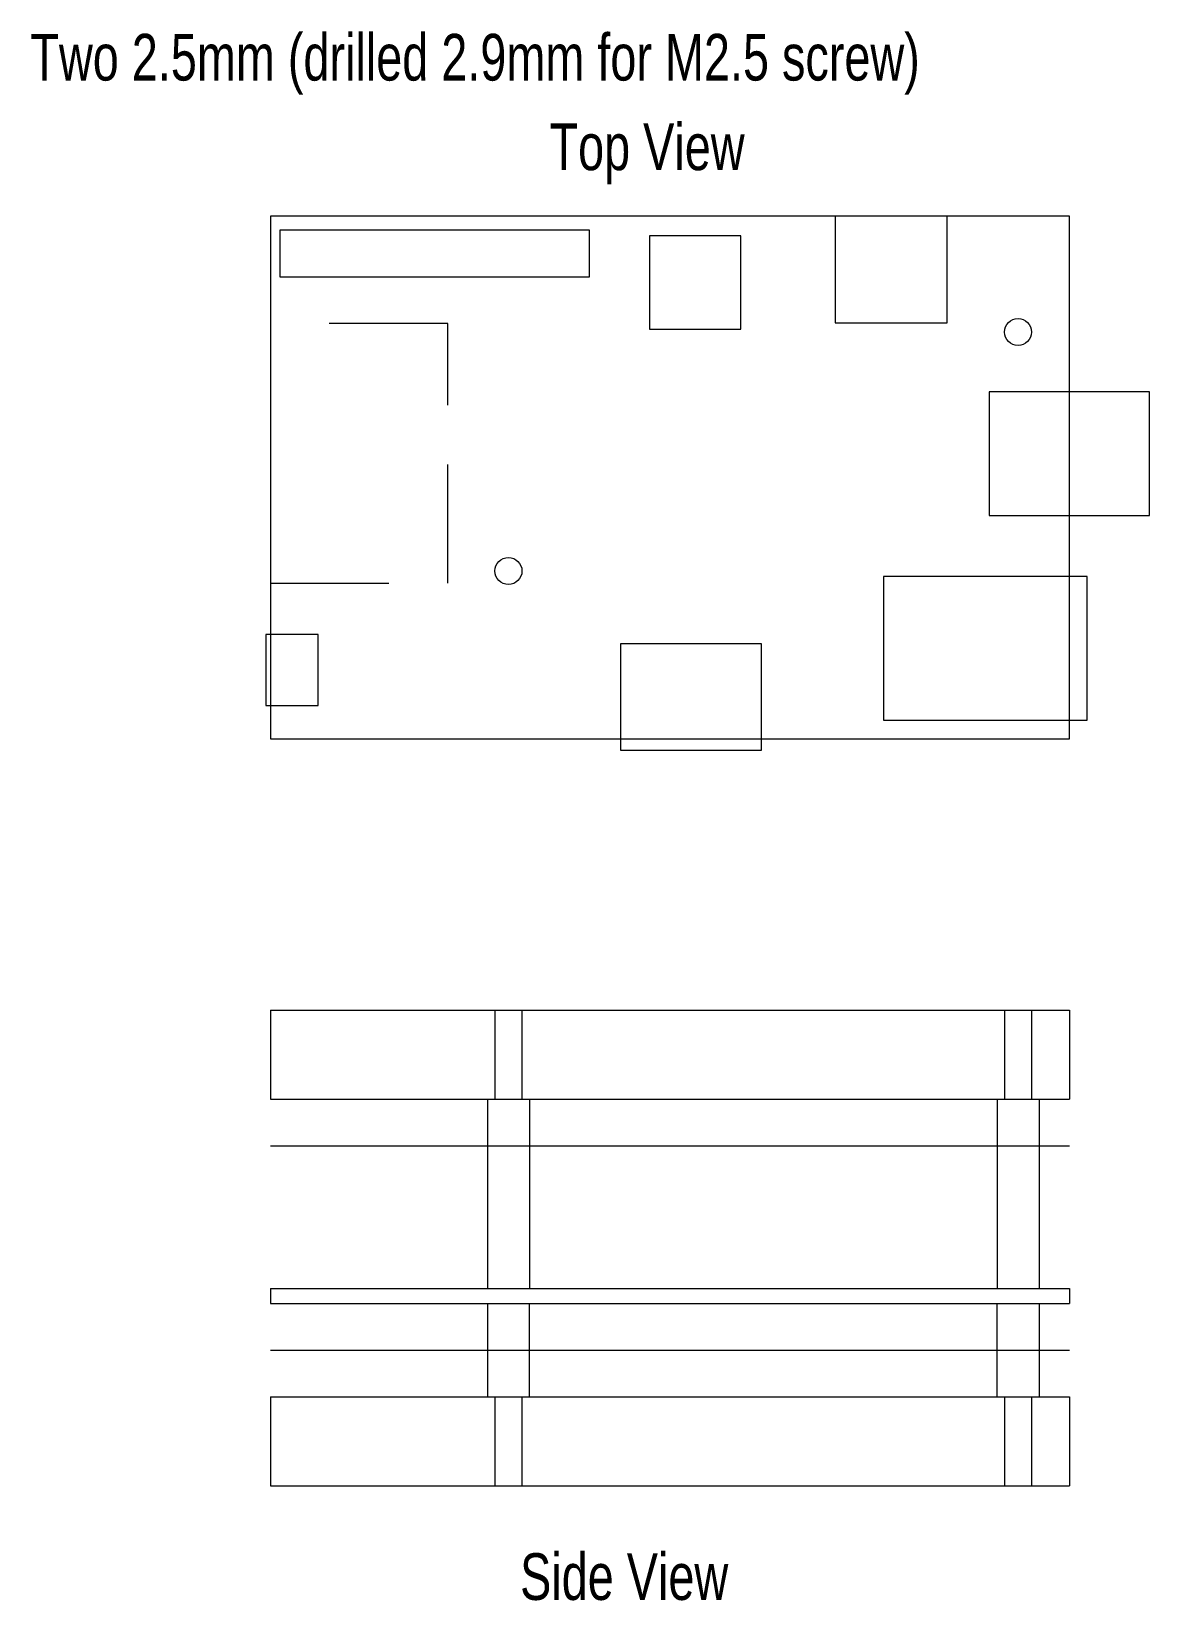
# Model space of a CAD drawing. Header units: millimetres. Extents: x -26 to 94, y -92 to 76.
import ezdxf

# ---------------------------------------------------------------- set-up
doc = ezdxf.new("R2010")
doc.units = ezdxf.units.MM
doc.linetypes.add('DASHED', pattern=[19.05, 12.7, -6.35])
doc.layers.get('0').update_dxf_attribs({"linetype": 'CONTINUOUS', "lineweight": 0})
for name, color, linetype, lineweight in [('Case', 4, 'CONTINUOUS', 0), ('Case Hidden', 4, 'DASHED', 0), ('Components', 2, 'CONTINUOUS', 0), ('HiddenComponents', 2, 'DASHED', 0), ('Holes', 3, 'CONTINUOUS', 0), ('Labelling', 7, 'CONTINUOUS', 0)]:
    doc.layers.add(name, color=color, linetype=linetype, lineweight=lineweight)
doc.styles.get("Standard").update_dxf_attribs({"font": 'txt', "width": 0.75})

msp = doc.modelspace()

# ---------------------------------------------------------------- linework, layer by layer
for p, q in [((85.6, 56), (0, 56)), ((0, 56), (0, 0)), ((85.6, 0), (85.6, 56)), ((0, 0), (85.6, 0)), ((0, -58.88), (85.6, -58.88)), ((0, -58.88), (0, -60.48)), ((0, -60.48), (85.6, -60.48)), ((85.6, -58.88), (85.6, -60.48))]:
    msp.add_line(p, q)
at = {"layer": 'Case'}
for p, q in [((0, -29.05), (85.6, -29.05)), ((0, -29.05), (0, -38.58)), ((85.6, -29.05), (85.6, -38.58)), ((0, -38.58), (85.6, -38.58)), ((0, -70.47), (85.6, -70.47)), ((0, -70.47), (0, -80)), ((85.6, -70.47), (85.6, -80)), ((0, -80), (85.6, -80))]:
    msp.add_line(p, q, dxfattribs=at)
at = {"layer": 'Case Hidden'}
for p, q in [((24.05, -29.05), (24.05, -38.58)), ((26.95, -29.05), (26.95, -38.58)), ((78.65, -29.05), (78.65, -38.58)), ((81.55, -29.05), (81.55, -38.58)), ((24.05, -70.47), (24.05, -80)), ((26.95, -70.47), (26.95, -80)), ((78.65, -70.47), (78.65, -80)), ((81.55, -70.47), (81.55, -80))]:
    msp.add_line(p, q, dxfattribs=at)
at = {"layer": 'Components'}
for p, q in [((72.5, 56), (60.5, 56)), ((60.5, 56), (60.5, 44.6)), ((72.5, 44.6), (72.5, 56)), ((34.2, 54.5), (1, 54.5)), ((1, 54.5), (1, 49.5)), ((34.2, 49.5), (34.2, 54.5)), ((50.4, 53.9), (40.6, 53.9)), ((40.6, 53.9), (40.6, 43.9)), ((50.4, 43.9), (50.4, 53.9)), ((1, 49.5), (34.2, 49.5)), ((40.6, 43.9), (50.4, 43.9)), ((60.5, 44.6), (72.5, 44.6)), ((94.2, 37.2), (77, 37.2)), ((77, 37.2), (77, 23.95)), ((94.2, 23.95), (94.2, 37.2)), ((77, 23.95), (94.2, 23.95)), ((87.5, 17.4), (65.7, 17.4)), ((65.7, 17.4), (65.7, 2)), ((87.5, 2), (87.5, 17.4)), ((5.1, 11.2), (-0.5, 11.2)), ((-0.5, 11.2), (-0.5, 3.6)), ((5.1, 3.6), (5.1, 11.2)), ((52.6, 10.2), (37.5, 10.2)), ((37.5, 10.2), (37.5, -1.2)), ((52.6, -1.2), (52.6, 10.2)), ((-0.5, 3.6), (5.1, 3.6)), ((65.7, 2), (87.5, 2)), ((37.5, -1.2), (52.6, -1.2)), ((23.25, -38.58), (23.25, -58.88)), ((27.75, -38.58), (27.75, -58.88)), ((77.85, -38.58), (77.85, -58.88)), ((82.35, -38.58), (82.35, -58.88)), ((0, -43.58), (85.6, -43.58)), ((23.25, -60.48), (23.25, -70.47)), ((27.75, -70.47), (27.75, -60.48)), ((77.85, -70.47), (77.85, -60.48)), ((82.35, -60.48), (82.35, -70.47)), ((0, -65.47), (85.6, -65.47))]:
    msp.add_line(p, q, dxfattribs=at)
at = {"layer": 'HiddenComponents'}
for p, q in [((19, 44.5), (0, 44.5)), ((0, 44.5), (0, 16.7)), ((19, 16.7), (19, 44.5)), ((0, 16.7), (19, 16.7))]:
    msp.add_line(p, q, dxfattribs=at)
at = {"layer": 'Holes'}
for centre in [(80.1, 43.6), (25.5, 18)]:
    msp.add_circle(centre, 1.45, dxfattribs=at)

# ---------------------------------------------------------------- texts
at = {"layer": 'Labelling', "char_height": 5, "width": 100, "attachment_point": 1}
for s, insert in [('Two 2.5mm (drilled 2.9mm for M2.5 screw)', (-25.72, 75.54)), ('Top View', (29.9, 65.94)), ('Side View', (26.75, -87.23))]:
    msp.add_mtext(s, dxfattribs=dict(at, insert=insert))

doc.saveas('drawing.dxf')
